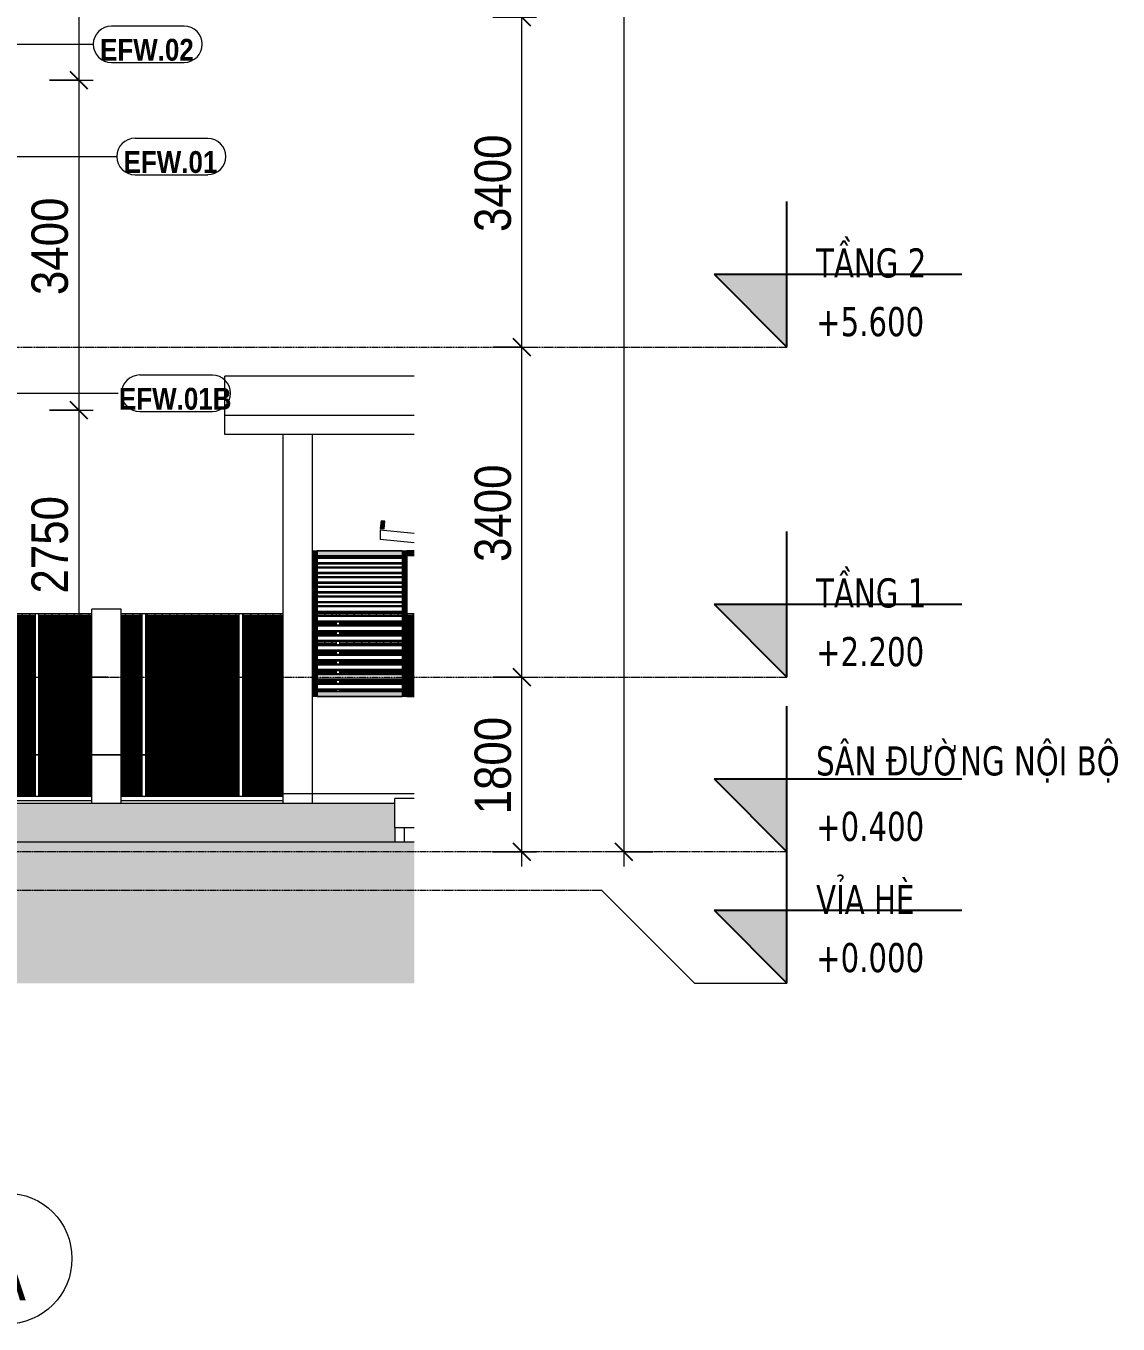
# Model space of a CAD drawing. Header units: millimetres. Extents: x 9199 to 175431, y -4466 to 35300.
# Drawn here: x 164102 to 175349, y -4466 to 8909 of the extents above; entities that cross this region are included whole.
import ezdxf

# ---------------------------------------------------------------- set-up
doc = ezdxf.new("R2010")
doc.units = ezdxf.units.MM
doc.linetypes.add('Centre', pattern=[31.75, 6.35, -4.7625, 15.875, -4.7625])
doc.linetypes.add('Dash', pattern=[6, 3, -3])
for name, color, linetype, lineweight in [('A-ANNO-DIMS', 211, 'Continuous', 9), ('A-ANNO-DIMS-150', 211, 'Continuous', 9), ('A-DETL-GENF-2', 9, 'Continuous', 9), ('A-DETL-THIN', 151, 'Continuous', 9), ('A-FLOR', 192, 'Continuous', 9), ('A-FLOR-HRAL', 11, 'Continuous', 9), ('A-FLOR-LEVL', 51, 'Continuous', 9), ('A-FLOR-LEVL-1', 51, 'Continuous', 25), ('A-FLOR-LEVL-2', 51, 'Centre', 9), ('A-FLOR-PATT', 8, 'Continuous', 9), ('A-GLAZ-CWMG', 51, 'Continuous', 9), ('A-WALL', 113, 'Continuous', 9), ('A-WALL-IDEN', 211, 'Continuous', 9), ('C-PRKG', 70, 'Continuous', 9), ('C-PRKG-HDLN', 70, 'Dash', 9), ('S-COLS', 52, 'Continuous', 9), ('S-GRID-IDEN', 1, 'Continuous', 9)]:
    doc.layers.add(name, color=color, linetype=linetype, lineweight=lineweight)
doc.styles.add('Arial_B', font='arialbd.ttf', dxfattribs={"width": 0.85, "height": 225})
doc.styles.add('Tahoma_B', font='tahomabd.ttf', dxfattribs={"width": 0.85, "height": 300})
doc.styles.add('Tahoma_B_1', font='tahomabd.ttf', dxfattribs={"height": 487.5})
doc.styles.add('UTM Avo', font='', dxfattribs={"width": 0.9, "height": 375})
doc.styles.get('UTM Avo').set_extended_font_data('UTM Avo')
doc.dimstyles.new('1_Dim_chi_tiet_2_5', dxfattribs={"dimscale": 304.8, "dimtxt": 374.737856, "dimasz": 0.590551, "dimexe": 0.492126, "dimexo": 0.0625, "dimgap": 0.049213, "dimtad": 1, "dimdec": 0, "dimrnd": 5, "dimzin": 0, "dimdsep": 46, "dimtxsty": 'UTM Avo', "dimblk1": 'OBLIQUE', "dimblk2": 'OBLIQUE', "dimsah": 1, "dimcen": 0.09, "dimdle": 0.492126, "dimazin": 0, "dimtfac": 1, "dimtdec": 4, "dimtix": 1, "dimtmove": 0, "dimatfit": 3, "dimfxl": 0.984252, "dimfxlon": 1, "dimtvp": 1, "dimtolj": 1, "dimtzin": 0, "dimarcsym": 2})

# ---------------------------------------------------------------- blocks, each defined once
blk = doc.blocks.new('BAI XE PCCC - BAI XE PCCC-1475173-TKCS_MẶT ĐỨNG HƯỚNG TÂY')
at = {"layer": 'C-PRKG'}
for p, q in [((-17227, 1400), (-14888, 1400)), ((-14888, 1400), (-17227, 1400))]:
    blk.add_line(p, q, dxfattribs=at)
at = {"layer": 'C-PRKG-HDLN'}
blk.add_line((-17227, 1400), (-14888, 1400), dxfattribs=at)
blk.add_line((-17227, 1400), (-14888, 1400), dxfattribs=at)
blk = doc.blocks.new('NBS_CLDPhysicalSecuritySystems_MtlMeshPnlFncngSym_CLDModsecSecurusS3_InfillPanel - NBS_CLDPhysicalSecuritySystems_MtlMeshPnlFncngSym_CLDModsecSecurusS2_InfillPanel-2369424-TKCS_MẶT ĐỨNG HƯỚNG TÂY')
at = {"layer": 'A-FLOR-HRAL'}
h = blk.add_hatch(dxfattribs=at)
h.set_pattern_fill('FP_24', color=256, style=0, pattern_type=2)
h.set_pattern_definition([(180, (-20156.337, 850), (2e-15, 13), []), (90, (-20156.34, 850), (76, -5e-15), [])])
h.paths.add_polyline_path([(-16902, 971), (-16356, 971), (-16356, 2850), (-16902, 2850), (-16902, 1236)])
h.paths.add_polyline_path([(-16942, 971), (-16942, 2850), (-17227, 2850), (-17227, 1500), (-17231, 1500), (-17230, 1490), (-17227, 1490), (-17227, 971), (-17005, 971)])
h.paths.add_polyline_path([(-18902, 1034), (-18562, 1034), (-18562, 1065), (-18902, 1065)])
h.paths.add_polyline_path([(-18942, 1034), (-18942, 1065), (-19461, 1065), (-19461, 1034), (-19121, 1034)])
h.paths.add_polyline_path([(-20156, 1034), (-19942, 1034), (-19942, 1065), (-20156, 1065)])
h.paths.add_polyline_path([(-19902, 1034), (-19511, 1034), (-19511, 1065), (-19902, 1065)])
h.paths.add_polyline_path([(-18512, 1034), (-17942, 1034), (-17942, 1065), (-18512, 1065)])
h.paths.add_polyline_path([(-17637, 1034), (-17637, 1065), (-17902, 1065), (-17902, 1034), (-17660, 1034)])
h.paths.add_polyline_path([(-17637, 1134), (-17637, 1165), (-17902, 1165), (-17902, 1134), (-17674, 1134)])
h.paths.add_polyline_path([(-18512, 1134), (-17942, 1134), (-17942, 1165), (-18512, 1165)])
h.paths.add_polyline_path([(-19942, 1134), (-19942, 1165), (-20156, 1165), (-20156, 1134)])
h.paths.add_polyline_path([(-18592, 1134), (-18562, 1134), (-18562, 1165), (-18902, 1165), (-18902, 1134), (-18857, 1134)])
h.paths.add_polyline_path([(-18942, 1134), (-18942, 1165), (-19461, 1165), (-19461, 1134), (-19121, 1134)])
h.paths.add_polyline_path([(-19902, 1134), (-19511, 1134), (-19511, 1165), (-19902, 1165)])
h.paths.add_polyline_path([(-20156, 1234), (-19942, 1234), (-19942, 1265), (-20156, 1265), (-20156, 1236)])
h.paths.add_polyline_path([(-18942, 1234), (-18942, 1265), (-19461, 1265), (-19461, 1234), (-19121, 1234)])
h.paths.add_polyline_path([(-18512, 1234), (-17942, 1234), (-17942, 1265), (-18512, 1265), (-18512, 1236)])
h.paths.add_polyline_path([(-17637, 1234), (-17637, 1265), (-17902, 1265), (-17902, 1234), (-17688, 1234)])
h.paths.add_polyline_path([(-19650, 1234), (-19511, 1234), (-19511, 1265), (-19902, 1265), (-19902, 1234)])
h.paths.add_polyline_path([(-18857, 1234), (-18562, 1234), (-18562, 1265), (-18902, 1265), (-18902, 1234)])
h.paths.add_polyline_path([(-18512, 1334), (-17942, 1334), (-17942, 1365), (-18512, 1365)])
h.paths.add_polyline_path([(-17902, 1334), (-17637, 1334), (-17637, 1365), (-17902, 1365)])
h.paths.add_polyline_path([(-18902, 1334), (-18562, 1334), (-18562, 1365), (-18902, 1365)])
h.paths.add_polyline_path([(-20156, 1334), (-19942, 1334), (-19942, 1365), (-20156, 1365)])
h.paths.add_polyline_path([(-19386, 1334), (-18942, 1334), (-18942, 1365), (-19461, 1365), (-19461, 1334)])
h.paths.add_polyline_path([(-19902, 1334), (-19511, 1334), (-19511, 1365), (-19902, 1365)])
h.paths.add_polyline_path([(-17942, 1434), (-17942, 1500), (-18512, 1500), (-18512, 1434), (-18328, 1434)])
h.paths.add_polyline_path([(-19461, 1434), (-18942, 1434), (-18942, 1500), (-19461, 1500)])
h.paths.add_polyline_path([(-19511, 1434), (-19511, 1500), (-19902, 1500), (-19902, 1434)])
h.paths.add_polyline_path([(-18857, 1434), (-18562, 1434), (-18562, 1500), (-18902, 1500), (-18902, 1434)])
h.paths.add_polyline_path([(-17637, 1500), (-17587, 1500), (-17587, 1550), (-17637, 1550)])
h.paths.add_polyline_path([(-17902, 1434), (-17637, 1434), (-17637, 1500), (-17902, 1500)])
h.paths.add_polyline_path([(-19942, 1434), (-19942, 1500), (-20156, 1500), (-20156, 1434)])
h.paths.add_polyline_path([(-18562, 1500), (-18512, 1500), (-18512, 1550), (-18562, 1550)])
h.paths.add_polyline_path([(-19461, 1500), (-19461, 1550), (-19511, 1550), (-19511, 1500)])
h.paths.add_polyline_path([(-19132, 2400), (-19127, 2400), (-19127, 2490), (-19132, 2490)])
h.paths.add_polyline_path([(-19132, 2500), (-19127, 2500), (-19127, 2850), (-19132, 2850)])
for p, q in [((-19127, 2850), (-19132, 2850)), ((-16942, 2850), (-17227, 2850)), ((-16942, 2850), (-16942, 971)), ((-16938, 2850), (-16942, 2850)), ((-16906, 2850), (-16938, 2850)), ((-16902, 2850), (-16906, 2850)), ((-16902, 971), (-16902, 2850)), ((-16356, 2850), (-16902, 2850)), ((-20156, 1500), (-20156, 1434)), ((-19942, 1500), (-19942, 1434)), ((-19902, 1434), (-19902, 1500)), ((-18942, 1500), (-18942, 1434)), ((-18902, 1434), (-18902, 1500)), ((-17942, 1500), (-17942, 1434)), ((-17902, 1434), (-17902, 1500)), ((-20156, 1365), (-20156, 1334)), ((-19942, 1365), (-19942, 1334)), ((-19902, 1334), (-19902, 1365)), ((-18942, 1365), (-18942, 1334)), ((-18902, 1334), (-18902, 1365)), ((-17942, 1365), (-17942, 1334)), ((-17902, 1334), (-17902, 1365)), ((-20156, 1265), (-20156, 1234)), ((-19942, 1265), (-19942, 1234)), ((-19902, 1234), (-19902, 1265)), ((-18942, 1265), (-18942, 1234)), ((-18902, 1234), (-18902, 1265)), ((-17942, 1265), (-17942, 1234)), ((-17902, 1234), (-17902, 1265)), ((-20156, 1165), (-20156, 1134)), ((-19942, 1165), (-19942, 1134)), ((-19902, 1134), (-19902, 1165)), ((-18942, 1165), (-18942, 1134)), ((-18902, 1134), (-18902, 1165)), ((-17942, 1165), (-17942, 1134)), ((-17902, 1134), (-17902, 1165)), ((-20156, 1065), (-20156, 1034)), ((-20156, 934), (-20156, 965)), ((-19942, 1065), (-19942, 1034)), ((-19902, 1034), (-19902, 1065)), ((-18942, 1065), (-18942, 1034)), ((-18902, 1034), (-18902, 1065)), ((-17942, 1065), (-17942, 1034)), ((-17902, 1034), (-17902, 1065)), ((-16356, 971), (-17227, 971)), ((-16938, 971), (-16942, 971)), ((-16906, 971), (-16938, 971)), ((-16902, 971), (-16906, 971)), ((-17227, 930), (-16356, 930))]:
    blk.add_line(p, q, dxfattribs=at)
blk = doc.blocks.new('NBS_CLDPhysicalSecuritySystems_MtlMeshPnlFncngSym_CLDModsecSecurusS3_InfillPanel - NBS_CLDPhysicalSecuritySystems_MtlMeshPnlFncngSym_CLDModsecSecurusS2_InfillPanel-V167-TKCS_MẶT ĐỨNG HƯỚNG TÂY')
at = {"layer": 'A-FLOR-HRAL'}
h = blk.add_hatch(dxfattribs=at)
h.set_pattern_fill('FP_25', color=256, style=0, pattern_type=2)
h.set_pattern_definition([(180, (-16056.337, 850), (2e-15, 13), []), (90, (-16056.34, 850), (76, -5e-15), [])])
h.paths.add_polyline_path([(-16056, 971), (-15842, 971), (-15842, 2850), (-16056, 2850), (-16056, 1236)])
h.paths.add_polyline_path([(-15802, 971), (-14842, 971), (-14842, 2850), (-15802, 2850), (-15802, 1236)])
h.paths.add_polyline_path([(-14802, 971), (-14388, 971), (-14388, 2850), (-14802, 2850), (-14802, 1236)])
h.paths.add_polyline_path([(-13163, 2050), (-13163, 2065), (-13802, 2065), (-13802, 2050), (-13566, 2050)])
h.paths.add_polyline_path([(-13037, 2050), (-13037, 2850), (-13113, 2850), (-13113, 2050)])
h.paths.add_polyline_path([(-14038, 2050), (-13842, 2050), (-13842, 2065), (-14038, 2065), (-14038, 2058)])
h.paths.add_polyline_path([(-13842, 2134), (-13842, 2165), (-14038, 2165), (-14038, 2134)])
h.paths.add_polyline_path([(-13566, 2134), (-13163, 2134), (-13163, 2165), (-13802, 2165), (-13802, 2134)])
h.paths.add_polyline_path([(-14038, 2234), (-13842, 2234), (-13842, 2265), (-14038, 2265)])
h.paths.add_polyline_path([(-13802, 2234), (-13163, 2234), (-13163, 2265), (-13802, 2265)])
h.paths.add_polyline_path([(-13163, 2334), (-13163, 2365), (-13802, 2365), (-13802, 2334), (-13566, 2334)])
h.paths.add_polyline_path([(-13842, 2334), (-13842, 2365), (-14038, 2365), (-14038, 2334)])
h.paths.add_polyline_path([(-14038, 2434), (-13842, 2434), (-13842, 2465), (-14038, 2465)])
h.paths.add_polyline_path([(-13163, 2434), (-13163, 2465), (-13802, 2465), (-13802, 2434), (-13566, 2434)])
h.paths.add_polyline_path([(-14038, 2534), (-13842, 2534), (-13842, 2565), (-14038, 2565)])
h.paths.add_polyline_path([(-13566, 2534), (-13163, 2534), (-13163, 2565), (-13802, 2565), (-13802, 2534)])
h.paths.add_polyline_path([(-13163, 2634), (-13163, 2665), (-13802, 2665), (-13802, 2634), (-13566, 2634)])
h.paths.add_polyline_path([(-13842, 2634), (-13842, 2665), (-14038, 2665), (-14038, 2634)])
h.paths.add_polyline_path([(-13566, 2734), (-13163, 2734), (-13163, 2765), (-13802, 2765), (-13802, 2734)])
h.paths.add_polyline_path([(-13842, 2734), (-13842, 2765), (-14038, 2765), (-14038, 2734)])
h.paths.add_polyline_path([(-14038, 2834), (-13842, 2834), (-13842, 2850), (-14038, 2850)])
h.paths.add_polyline_path([(-13163, 2834), (-13163, 2850), (-13802, 2850), (-13802, 2834), (-13566, 2834)])
for p, q in [((-15842, 2850), (-16056, 2850)), ((-15842, 2850), (-15842, 971)), ((-15838, 2850), (-15842, 2850)), ((-15806, 2850), (-15838, 2850)), ((-15802, 2850), (-15806, 2850)), ((-15802, 971), (-15802, 2850)), ((-14842, 2850), (-15802, 2850)), ((-14842, 2850), (-14842, 971)), ((-14838, 2850), (-14842, 2850)), ((-14806, 2850), (-14838, 2850)), ((-14802, 2850), (-14806, 2850)), ((-14802, 971), (-14802, 2850)), ((-14388, 2850), (-14802, 2850)), ((-13842, 2850), (-14038, 2850)), ((-13842, 2850), (-13842, 2834)), ((-13838, 2850), (-13842, 2850)), ((-13806, 2850), (-13838, 2850)), ((-13802, 2850), (-13806, 2850)), ((-13802, 2834), (-13802, 2850)), ((-13163, 2850), (-13802, 2850)), ((-13037, 2850), (-13113, 2850)), ((-13842, 2765), (-13842, 2734)), ((-13802, 2734), (-13802, 2765)), ((-13842, 2665), (-13842, 2634)), ((-13842, 2565), (-13842, 2534)), ((-13802, 2634), (-13802, 2665)), ((-13802, 2534), (-13802, 2565)), ((-13842, 2465), (-13842, 2434)), ((-13802, 2434), (-13802, 2465)), ((-13842, 2365), (-13842, 2334)), ((-13802, 2334), (-13802, 2365)), ((-13842, 2265), (-13842, 2234)), ((-13842, 2165), (-13842, 2134)), ((-13802, 2234), (-13802, 2265)), ((-13802, 2134), (-13802, 2165)), ((-13842, 2065), (-13842, 2050)), ((-13802, 2050), (-13802, 2065)), ((-14388, 971), (-16056, 971)), ((-15838, 971), (-15842, 971)), ((-15806, 971), (-15838, 971)), ((-15802, 971), (-15806, 971)), ((-14838, 971), (-14842, 971)), ((-14806, 971), (-14838, 971)), ((-14802, 971), (-14806, 971)), ((-16056, 930), (-14388, 930))]:
    blk.add_line(p, q, dxfattribs=at)
blk = doc.blocks.new('Rectangular Mullion - 50 x 100mm-2333346-TKCS_MẶT ĐỨNG HƯỚNG TÂY')
at = {"layer": 'A-GLAZ-CWMG'}
blk.add_hatch(color=256, dxfattribs=at).paths.add_polyline_path([(-13388, 3450), (-13163, 3450), (-13163, 3500), (-14038, 3500), (-14038, 3450)])
for p, q in [((-14038, 3450), (-14038, 3500)), ((-13163, 3500), (-14038, 3500)), ((-13163, 3500), (-13163, 3450)), ((-13163, 3450), (-14038, 3450))]:
    blk.add_line(p, q, dxfattribs=at)
blk = doc.blocks.new('Rectangular Mullion - 50 x 100mm-2333349-TKCS_MẶT ĐỨNG HƯỚNG TÂY')
at = {"layer": 'A-GLAZ-CWMG'}
blk.add_hatch(color=256, dxfattribs=at).paths.add_polyline_path([(-13113, 2000), (-13037, 2000), (-13037, 2050), (-13113, 2050)])
for p, q in [((-13113, 2000), (-13113, 2050)), ((-13113, 2050), (-13037, 2050)), ((-13113, 2000), (-13037, 2000))]:
    blk.add_line(p, q, dxfattribs=at)
blk = doc.blocks.new('Rectangular Mullion - 50 x 100mm-2333207-TKCS_MẶT ĐỨNG HƯỚNG TÂY')
at = {"layer": 'A-GLAZ-CWMG'}
blk.add_hatch(color=256, dxfattribs=at).paths.add_polyline_path([(-14038, 2000), (-14038, 2100), (-14088, 2100), (-14088, 2000)])
for p, q in [((-14088, 2100), (-14088, 2000)), ((-14038, 2100), (-14038, 2000)), ((-14038, 2000), (-14088, 2000))]:
    blk.add_line(p, q, dxfattribs=at)
blk = doc.blocks.new('Rectangular Mullion - 50 x 100mm-2333208-TKCS_MẶT ĐỨNG HƯỚNG TÂY')
at = {"layer": 'A-GLAZ-CWMG'}
blk.add_hatch(color=256, dxfattribs=at).paths.add_polyline_path([(-14038, 2100), (-14038, 2200), (-14088, 2200), (-14088, 2100)])
for p, q in [((-14088, 2200), (-14088, 2100)), ((-14038, 2200), (-14038, 2100))]:
    blk.add_line(p, q, dxfattribs=at)
blk = doc.blocks.new('Rectangular Mullion - 50 x 100mm-2333209-TKCS_MẶT ĐỨNG HƯỚNG TÂY')
at = {"layer": 'A-GLAZ-CWMG'}
blk.add_hatch(color=256, dxfattribs=at).paths.add_polyline_path([(-14038, 3400), (-14038, 3500), (-14088, 3500), (-14088, 3400)])
for p, q in [((-14088, 3500), (-14038, 3500)), ((-14088, 3500), (-14088, 3400)), ((-14038, 3500), (-14038, 3400))]:
    blk.add_line(p, q, dxfattribs=at)
blk = doc.blocks.new('Rectangular Mullion - 50 x 100mm-2333347-TKCS_MẶT ĐỨNG HƯỚNG TÂY')
at = {"layer": 'A-GLAZ-CWMG'}
blk.add_hatch(color=256, dxfattribs=at).paths.add_polyline_path([(-13037, 3450), (-13037, 3500), (-13113, 3500), (-13113, 3450)])
for p, q in [((-13113, 3450), (-13113, 3500)), ((-13037, 3500), (-13113, 3500)), ((-13037, 3450), (-13113, 3450))]:
    blk.add_line(p, q, dxfattribs=at)
blk = doc.blocks.new('Rectangular Mullion - 50 x 100mm-2333348-TKCS_MẶT ĐỨNG HƯỚNG TÂY')
at = {"layer": 'A-GLAZ-CWMG'}
blk.add_hatch(color=256, dxfattribs=at).paths.add_polyline_path([(-13566, 2000), (-13163, 2000), (-13163, 2050), (-14038, 2050), (-14038, 2000)])
for p, q in [((-14038, 2000), (-14038, 2050)), ((-14038, 2050), (-13163, 2050)), ((-13163, 2050), (-13163, 2000)), ((-14038, 2000), (-13163, 2000))]:
    blk.add_line(p, q, dxfattribs=at)
blk = doc.blocks.new('Rectangular Mullion - MULLION LA SACH-2333350-TKCS_MẶT ĐỨNG HƯỚNG TÂY')
at = {"layer": 'A-GLAZ-CWMG'}
for p, q in [((-13163, 2134), (-14038, 2134)), ((-13163, 2133), (-14038, 2133)), ((-13163, 2133), (-14038, 2133)), ((-13163, 2123), (-14038, 2123)), ((-13163, 2077), (-14038, 2077)), ((-13163, 2065), (-14038, 2065)), ((-13163, 2065), (-14038, 2065))]:
    blk.add_line(p, q, dxfattribs=at)
blk = doc.blocks.new('Rectangular Mullion - 50 x 100mm-2333204-TKCS_MẶT ĐỨNG HƯỚNG TÂY')
at = {"layer": 'A-GLAZ-CWMG'}
blk.add_hatch(color=256, dxfattribs=at).paths.add_polyline_path([(-13113, 2000), (-13113, 2100), (-13163, 2100), (-13163, 2000)])
for p, q in [((-13163, 2100), (-13163, 2000)), ((-13113, 2100), (-13113, 2000)), ((-13113, 2000), (-13163, 2000))]:
    blk.add_line(p, q, dxfattribs=at)
blk = doc.blocks.new('Rectangular Mullion - 50 x 100mm-2333205-TKCS_MẶT ĐỨNG HƯỚNG TÂY')
at = {"layer": 'A-GLAZ-CWMG'}
blk.add_hatch(color=256, dxfattribs=at).paths.add_polyline_path([(-13113, 2100), (-13113, 2200), (-13163, 2200), (-13163, 2100)])
for p, q in [((-13163, 2200), (-13163, 2100)), ((-13113, 2200), (-13113, 2100))]:
    blk.add_line(p, q, dxfattribs=at)
blk = doc.blocks.new('Rectangular Mullion - 50 x 100mm-2333206-TKCS_MẶT ĐỨNG HƯỚNG TÂY')
at = {"layer": 'A-GLAZ-CWMG'}
blk.add_hatch(color=256, dxfattribs=at).paths.add_polyline_path([(-13113, 3400), (-13113, 3500), (-13163, 3500), (-13163, 3400)])
for p, q in [((-13163, 3500), (-13113, 3500)), ((-13163, 3500), (-13163, 3400)), ((-13113, 3500), (-13113, 3400))]:
    blk.add_line(p, q, dxfattribs=at)
blk = doc.blocks.new('TRỤ ĐỂ XE ĐẦU HỒI - TRỤ ĐỂ XE ĐẦU HỒI-2550560-TKCS_MẶT ĐỨNG HƯỚNG TÂY')
at = {"layer": 'S-COLS'}
for p, q in [((-13388, 3718), (-13037, 3682)), ((-13388, 3718), (-13388, 3618)), ((-13037, 3582), (-13388, 3618))]:
    blk.add_line(p, q, dxfattribs=at)
blk = doc.blocks.new('Rectangular Mullion - 40 x 80mm-2354327-TKCS_MẶT ĐỨNG HƯỚNG TÂY')
at = {"layer": 'A-GLAZ-CWMG'}
blk.add_hatch(color=256, dxfattribs=at).paths.add_polyline_path([(-13347, 3726), (-13339, 3806), (-13379, 3809), (-13387, 3730)])
for p, q in [((-13379, 3809), (-13387, 3730)), ((-13339, 3806), (-13379, 3809)), ((-13347, 3726), (-13339, 3806)), ((-13387, 3730), (-13347, 3726))]:
    blk.add_line(p, q, dxfattribs=at)
blk = doc.blocks.new('Level - CAO ĐỘ LEVEL-350587-TKCS_MẶT ĐỨNG HƯỚNG TÂY')
at = {"layer": 'A-FLOR-LEVL'}
blk.add_hatch(color=256, dxfattribs=at).paths.add_polyline_path([(-9199, 2950), (-9199, 2200), (-9949, 2950)])
at = {"layer": 'A-FLOR-LEVL-1'}
for p, q in [((-9199, 2200), (-9199, 3700)), ((-9949, 2950), (-9199, 2200)), ((-9949, 2950), (-7399, 2950))]:
    blk.add_line(p, q, dxfattribs=at)
blk = doc.blocks.new('Grid - M_Grid Head - Circle-353313-TKCS_MẶT ĐỨNG HƯỚNG TÂY')
at = {"layer": 'S-GRID-IDEN'}
blk.add_circle((-17237, -3791), 675, dxfattribs=at)
blk = doc.blocks.new('DIMBLOCK60-TKCS_MẶT ĐỨNG HƯỚNG TÂY')
at = {"layer": 'A-ANNO-DIMS-150', "lineweight": 25}
for p, q in [((169210, 2200), (169120, 2290)), ((169210, 2200), (169300, 2110)), ((169210, 400), (169120, 490)), ((169210, 400), (169300, 310))]:
    blk.add_line(p, q, dxfattribs=at)
at = {"layer": 'A-ANNO-DIMS-150'}
for p, q in [((168910, 2200), (169360, 2200)), ((169210, 2200), (168910, 2200)), ((169210, 250), (169210, 2200)), ((168910, 400), (169360, 400)), ((169210, 400), (168910, 400))]:
    blk.add_line(p, q, dxfattribs=at)
at = {"layer": 'A-ANNO-DIMS-150', "color": 0, "insert": (168722, 786), "char_height": 375, "width": 1232.47, "attachment_point": 1, "rotation": 90, "line_spacing_factor": 1.110334, "style": 'UTM Avo'}
blk.add_mtext('1800', dxfattribs=at)
blk = doc.blocks.new('_Oblique')
at = {"color": 0, "linetype": 'ByBlock', "lineweight": -2}
blk.add_line((-0.5, -0.5), (0.5, 0.5), dxfattribs=at)
blk = doc.blocks.new('DIMBLOCK61-TKCS_MẶT ĐỨNG HƯỚNG TÂY')
at = {"layer": 'A-ANNO-DIMS-150', "lineweight": 25}
for p, q in [((169210, 5600), (169120, 5690)), ((169210, 5600), (169300, 5510)), ((169210, 2200), (169120, 2290)), ((169210, 2200), (169300, 2110))]:
    blk.add_line(p, q, dxfattribs=at)
at = {"layer": 'A-ANNO-DIMS-150'}
for p, q in [((168910, 5600), (169360, 5600)), ((169210, 5600), (168910, 5600)), ((169210, 2200), (169210, 5600)), ((168910, 2200), (169360, 2200)), ((169210, 2200), (168910, 2200))]:
    blk.add_line(p, q, dxfattribs=at)
at = {"layer": 'A-ANNO-DIMS-150', "color": 0, "insert": (168722, 3386), "char_height": 375, "width": 1232.47, "attachment_point": 1, "rotation": 90, "line_spacing_factor": 1.110334, "style": 'UTM Avo'}
blk.add_mtext('3400', dxfattribs=at)
blk = doc.blocks.new('DIMBLOCK62-TKCS_MẶT ĐỨNG HƯỚNG TÂY')
at = {"layer": 'A-ANNO-DIMS-150'}
for p, q in [((168910, 9000), (169360, 9000)), ((169210, 9000), (168910, 9000)), ((169210, 5600), (169210, 9000)), ((168910, 5600), (169360, 5600)), ((169210, 5600), (168910, 5600))]:
    blk.add_line(p, q, dxfattribs=at)
at = {"layer": 'A-ANNO-DIMS-150', "lineweight": 25}
for p, q in [((169210, 9000), (169120, 9090)), ((169210, 9000), (169300, 8910)), ((169210, 5600), (169120, 5690)), ((169210, 5600), (169300, 5510))]:
    blk.add_line(p, q, dxfattribs=at)
at = {"layer": 'A-ANNO-DIMS-150', "color": 0, "insert": (168722, 6786), "char_height": 375, "width": 1232.47, "attachment_point": 1, "rotation": 90, "line_spacing_factor": 1.110334, "style": 'UTM Avo'}
blk.add_mtext('3400', dxfattribs=at)
blk = doc.blocks.new('DIMBLOCK71-TKCS_MẶT ĐỨNG HƯỚNG TÂY')
at = {"layer": 'A-ANNO-DIMS-150', "lineweight": 25}
for p, q in [((170260, 33800), (170170, 33890)), ((170260, 33800), (170350, 33710)), ((170260, 400), (170170, 490)), ((170260, 400), (170350, 310))]:
    blk.add_line(p, q, dxfattribs=at)
at = {"layer": 'A-ANNO-DIMS-150'}
for p, q in [((170260, 33950), (170260, 250)), ((170560, 33800), (170110, 33800)), ((170260, 33800), (170560, 33800)), ((170560, 400), (170110, 400)), ((170260, 400), (170560, 400))]:
    blk.add_line(p, q, dxfattribs=at)
at = {"layer": 'A-ANNO-DIMS-150', "color": 0, "insert": (169772, 16458), "char_height": 375, "width": 1540.59, "attachment_point": 1, "rotation": 90, "line_spacing_factor": 1.110334, "style": 'UTM Avo'}
blk.add_mtext('33400', dxfattribs=at)
blk = doc.blocks.new('DIMBLOCK75-TKCS_MẶT ĐỨNG HƯỚNG TÂY')
at = {"layer": 'A-ANNO-DIMS-150', "lineweight": 25}
for p, q in [((164646, 11750), (164556, 11840)), ((164646, 11750), (164736, 11660)), ((164646, 8350), (164556, 8440)), ((164646, 8350), (164736, 8260))]:
    blk.add_line(p, q, dxfattribs=at)
at = {"layer": 'A-ANNO-DIMS-150'}
for p, q in [((164346, 11750), (164796, 11750)), ((164646, 11750), (164346, 11750)), ((164646, 11750), (164646, 8350)), ((164346, 8350), (164796, 8350)), ((164646, 8350), (164346, 8350))]:
    blk.add_line(p, q, dxfattribs=at)
at = {"layer": 'A-ANNO-DIMS-150', "color": 0, "insert": (164159, 9536), "char_height": 375, "width": 1232.47, "attachment_point": 1, "rotation": 90, "line_spacing_factor": 1.110334, "style": 'UTM Avo'}
blk.add_mtext('3400', dxfattribs=at)
blk = doc.blocks.new('DIMBLOCK76-TKCS_MẶT ĐỨNG HƯỚNG TÂY')
at = {"layer": 'A-ANNO-DIMS-150', "lineweight": 25}
for p, q in [((164646, 8350), (164556, 8440)), ((164646, 8350), (164736, 8260)), ((164646, 4950), (164556, 5040)), ((164646, 4950), (164736, 4860))]:
    blk.add_line(p, q, dxfattribs=at)
at = {"layer": 'A-ANNO-DIMS-150'}
for p, q in [((164346, 8350), (164796, 8350)), ((164646, 8350), (164346, 8350)), ((164646, 8350), (164646, 4950)), ((164346, 4950), (164796, 4950)), ((164646, 4950), (164346, 4950))]:
    blk.add_line(p, q, dxfattribs=at)
at = {"layer": 'A-ANNO-DIMS-150', "color": 0, "insert": (164159, 6136), "char_height": 375, "width": 1232.47, "attachment_point": 1, "rotation": 90, "line_spacing_factor": 1.110334, "style": 'UTM Avo'}
blk.add_mtext('3400', dxfattribs=at)
blk = doc.blocks.new('DIMBLOCK77-TKCS_MẶT ĐỨNG HƯỚNG TÂY')
at = {"layer": 'A-ANNO-DIMS-150'}
for p, q in [((164346, 4950), (164796, 4950)), ((164646, 4950), (164346, 4950)), ((164646, 4950), (164646, 2050)), ((164946, 2200), (164496, 2200)), ((164646, 2200), (164946, 2200))]:
    blk.add_line(p, q, dxfattribs=at)
at = {"layer": 'A-ANNO-DIMS-150', "lineweight": 25}
for p, q in [((164646, 4950), (164556, 5040)), ((164646, 4950), (164736, 4860)), ((164646, 2200), (164556, 2290)), ((164646, 2200), (164736, 2110))]:
    blk.add_line(p, q, dxfattribs=at)
at = {"layer": 'A-ANNO-DIMS-150', "color": 0, "insert": (164159, 3061), "char_height": 375, "width": 1232.47, "attachment_point": 1, "rotation": 90, "line_spacing_factor": 1.110334, "style": 'UTM Avo'}
blk.add_mtext('2750', dxfattribs=at)
blk = doc.blocks.new('CTL_WALL TAG NO MARK - 10-2062273-TKCS_MẶT ĐỨNG HƯỚNG TÂY')
at = {"layer": 'A-WALL-IDEN'}
for p, q in [((-15159, 30418), (-15907, 30418)), ((-15907, 30043), (-15159, 30043))]:
    blk.add_line(p, q, dxfattribs=at)
for centre, radius, start, end in [((-15907, 30231), 188, 90, 270), ((-15159, 30231), 187, 270, 90)]:
    blk.add_arc(centre, radius, start, end, dxfattribs=at)

msp = doc.modelspace()

# ---------------------------------------------------------------- hatches: boundary and pattern name
at = {"layer": 'A-DETL-GENF-2'}
h = msp.add_hatch(dxfattribs=at)
h.set_pattern_fill('FP_33', color=256, style=0, pattern_type=2)
h.set_pattern_definition([(0, (129582.6, 1200), (725.805, 725.805), [725.805, -725.805]), (0, (129582.6, 1472.2), (725.805, 725.805), [725.805, -725.805]), (0, (129582.6, 1744.35), (725.805, 725.805), [725.805, -725.805]), (90, (129673.3, 1835.1), (-725.805, 725.805), [725.805, -725.805]), (90, (129945.5, 1835.1), (-725.805, 725.805), [725.805, -725.805]), (90, (130217.7, 1835.1), (-725.805, 725.805), [725.805, -725.805])])
h.paths.add_polyline_path([(100378.3, -955.5), (168101.5, -955.5), (168101.5, 500), (100378.3, 500), (100378.3, -407.6)])
at = {"layer": 'A-FLOR-PATT'}
h = msp.add_hatch(dxfattribs=at)
h.set_pattern_fill('FP_21', color=256, style=0, pattern_type=2)
h.set_pattern_definition([(4.673, (129582.588, 3.68), (327.931358, -1.96735), [22.115, -243.262]), (359.656, (129582.588, 3.68), (-63.437522, 23.588297), [27.328, -300.609]), (159.603, (129609.92, 3.52), (264.4951, 21.61782), [5.64, -62.04]), (4.089, (129582.59, 9.952), (487.942996, -5.18797), [35.701, -392.716]), (149.477, (129623.25, 9.52), (427.3284, 30.5455), [5.864, -64.502]), (359.391, (129582.59, 9.952), (427.326858, 30.55073), [40.664, -447.306]), (1.508, (129628.308, 8.385), (272.905802, -12.62644), [32.024, -352.259]), (357.351, (129628.308, 8.385), (111.243805, 22.73891), [22.766, -250.431]), (11.553, (129651.05, 7.33), (384.15009, 10.11533), [9.462, -104.082]), (3.013, (129582.588, 3.681), (5.559004, 10.4386253), [3.995, -232.826, 3.995, -239.364, -240.635]), (3.013, (129582.588, 3.681), (5.559004, 10.4386253), [-480.181, 3.995, -236.64]), (0.517, (129582.588, 3.681), (120.275299, 12.367775), [4.986, -168.177, 4.986, -283.77, -114.46]), (0.517, (129582.588, 3.681), (120.275299, 12.367775), [-461.92, 4.986, -109.474]), (357.498, (129480.632, 3.681), (244.0637985, -0.7070988), [4.246, -92.246, 4.246, -296.808, -399.475]), (357.498, (129480.632, 3.681), (244.0637985, -0.7070988), [-397.545, 4.246, -395.23]), (356.404, (129434.912, 3.681), (266.632961, 3.140739), [3.715, -106.053, 3.715, -171.238, -248.245]), (356.404, (129434.912, 3.681), (266.632961, 3.140739), [-284.722, 3.715, -244.53])])
h.paths.add_polyline_path([(166514.2, 500), (167901.2, 500), (167901.2, 900), (163911.2, 900), (163911.2, 500), (165985.1, 500)])

# ---------------------------------------------------------------- linework, layer by layer
at = {"layer": 'A-DETL-THIN'}
msp.add_line((168101.5, 500), (100378.3, 500), dxfattribs=at)
at = {"layer": 'A-FLOR'}
for p, q in [((166149.9, 4900), (168101.5, 4900)), ((166149.9, 4700), (166149.9, 4900)), ((168101.5, 4700), (166149.9, 4700)), ((166749.9, 1000), (168101.5, 1000)), ((166749.9, 900), (166749.9, 1000)), ((163911.2, 900), (167901.2, 900)), ((167901.2, 650), (167901.2, 500)), ((168001.2, 500), (168001.2, 650))]:
    msp.add_line(p, q, dxfattribs=at)
at = {"layer": 'A-FLOR-LEVL'}
for p, q in [((170034.1, 0), (170986.6, -952.5)), ((170986.6, -952.5), (171939.1, -952.5))]:
    msp.add_line(p, q, dxfattribs=at)
at = {"layer": 'A-FLOR-LEVL-2'}
for p, q in [((96540.4, 5600), (171939.1, 5600)), ((96540.4, 2200), (171939.1, 2200)), ((171939.1, 400), (96540.4, 400)), ((170034.1, 0), (96540.4, 0))]:
    msp.add_line(p, q, dxfattribs=at)
at = {"layer": 'A-WALL'}
for p, q in [((166149.9, 4900), (166149.9, 5300)), ((168101.5, 5300), (166149.9, 5300)), ((167049.9, 4700), (167049.9, 3500)), ((167049.9, 3500), (168101.5, 3500)), ((168101.5, 2000), (167049.9, 2000)), ((167049.9, 2000), (167049.9, 900)), ((167901.2, 650), (167901.2, 950)), ((168101.5, 950), (167901.2, 950)), ((167901.2, 650), (168101.5, 650))]:
    msp.add_line(p, q, dxfattribs=at)
at = {"layer": 'A-WALL-IDEN'}
for p, q in [((162987.9, 8721.4), (164796.1, 8719.9)), ((163734.7, 7564.8), (165038.6, 7563.2)), ((163734.7, 5125.5), (165053.1, 5124))]:
    msp.add_line(p, q, dxfattribs=at)
at = {"layer": 'S-COLS'}
for p, q in [((166749.9, 900), (166749.9, 4700)), ((167049.9, 4700), (166749.9, 4700)), ((167049.9, 4700), (167049.9, 900)), ((164781.8, 900), (164781.8, 2900)), ((165081.8, 2900), (164781.8, 2900)), ((165081.8, 900), (165081.8, 2900))]:
    msp.add_line(p, q, dxfattribs=at)

# ---------------------------------------------------------------- block references
at = {"layer": 'A-FLOR-HRAL'}
for name in ['NBS_CLDPhysicalSecuritySystems_MtlMeshPnlFncngSym_CLDModsecSecurusS3_InfillPanel - NBS_CLDPhysicalSecuritySystems_MtlMeshPnlFncngSym_CLDModsecSecurusS2_InfillPanel-2369424-TKCS_MẶT ĐỨNG HƯỚNG TÂY', 'NBS_CLDPhysicalSecuritySystems_MtlMeshPnlFncngSym_CLDModsecSecurusS3_InfillPanel - NBS_CLDPhysicalSecuritySystems_MtlMeshPnlFncngSym_CLDModsecSecurusS2_InfillPanel-V167-TKCS_MẶT ĐỨNG HƯỚNG TÂY']:
    msp.add_blockref(name, (181138.2, 0), dxfattribs=at)
at = {"layer": 'A-FLOR-LEVL-1'}
for p in [(181138.2, 3400), (181138.2, 0), (181138.2, -1800), (181138.2, -3152.5)]:
    msp.add_blockref('Level - CAO ĐỘ LEVEL-350587-TKCS_MẶT ĐỨNG HƯỚNG TÂY', p, dxfattribs=at)
at = {"layer": 'A-GLAZ-CWMG'}
for name, p in [('Rectangular Mullion - 40 x 80mm-2354327-TKCS_MẶT ĐỨNG HƯỚNG TÂY', (181138.2, 0)), ('Rectangular Mullion - 50 x 100mm-2333209-TKCS_MẶT ĐỨNG HƯỚNG TÂY', (181138.2, 0)), ('Rectangular Mullion - 50 x 100mm-2333346-TKCS_MẶT ĐỨNG HƯỚNG TÂY', (181138.2, 0)), ('Rectangular Mullion - 50 x 100mm-2333206-TKCS_MẶT ĐỨNG HƯỚNG TÂY', (181138.2, 0)), ('Rectangular Mullion - 50 x 100mm-2333347-TKCS_MẶT ĐỨNG HƯỚNG TÂY', (181138.2, 0)), ('Rectangular Mullion - 50 x 100mm-2333208-TKCS_MẶT ĐỨNG HƯỚNG TÂY', (181138.2, 1200)), ('Rectangular Mullion - MULLION LA SACH-2333350-TKCS_MẶT ĐỨNG HƯỚNG TÂY', (181138.2, 1300)), ('Rectangular Mullion - 50 x 100mm-2333205-TKCS_MẶT ĐỨNG HƯỚNG TÂY', (181138.2, 1200)), ('Rectangular Mullion - 50 x 100mm-2333208-TKCS_MẶT ĐỨNG HƯỚNG TÂY', (181138.2, 1100)), ('Rectangular Mullion - MULLION LA SACH-2333350-TKCS_MẶT ĐỨNG HƯỚNG TÂY', (181138.2, 1200)), ('Rectangular Mullion - MULLION LA SACH-2333350-TKCS_MẶT ĐỨNG HƯỚNG TÂY', (181138.2, 1100)), ('Rectangular Mullion - 50 x 100mm-2333205-TKCS_MẶT ĐỨNG HƯỚNG TÂY', (181138.2, 1100)), ('Rectangular Mullion - 50 x 100mm-2333208-TKCS_MẶT ĐỨNG HƯỚNG TÂY', (181138.2, 1000)), ('Rectangular Mullion - 50 x 100mm-2333208-TKCS_MẶT ĐỨNG HƯỚNG TÂY', (181138.2, 900)), ('Rectangular Mullion - MULLION LA SACH-2333350-TKCS_MẶT ĐỨNG HƯỚNG TÂY', (181138.2, 1000)), ('Rectangular Mullion - 50 x 100mm-2333205-TKCS_MẶT ĐỨNG HƯỚNG TÂY', (181138.2, 1000)), ('Rectangular Mullion - 50 x 100mm-2333205-TKCS_MẶT ĐỨNG HƯỚNG TÂY', (181138.2, 900)), ('Rectangular Mullion - 50 x 100mm-2333208-TKCS_MẶT ĐỨNG HƯỚNG TÂY', (181138.2, 800)), ('Rectangular Mullion - MULLION LA SACH-2333350-TKCS_MẶT ĐỨNG HƯỚNG TÂY', (181138.2, 900)), ('Rectangular Mullion - 50 x 100mm-2333205-TKCS_MẶT ĐỨNG HƯỚNG TÂY', (181138.2, 800)), ('Rectangular Mullion - 50 x 100mm-2333208-TKCS_MẶT ĐỨNG HƯỚNG TÂY', (181138.2, 700)), ('Rectangular Mullion - MULLION LA SACH-2333350-TKCS_MẶT ĐỨNG HƯỚNG TÂY', (181138.2, 800)), ('Rectangular Mullion - MULLION LA SACH-2333350-TKCS_MẶT ĐỨNG HƯỚNG TÂY', (181138.2, 700)), ('Rectangular Mullion - 50 x 100mm-2333205-TKCS_MẶT ĐỨNG HƯỚNG TÂY', (181138.2, 700)), ('Rectangular Mullion - 50 x 100mm-2333208-TKCS_MẶT ĐỨNG HƯỚNG TÂY', (181138.2, 600)), ('Rectangular Mullion - 50 x 100mm-2333208-TKCS_MẶT ĐỨNG HƯỚNG TÂY', (181138.2, 500)), ('Rectangular Mullion - MULLION LA SACH-2333350-TKCS_MẶT ĐỨNG HƯỚNG TÂY', (181138.2, 600)), ('Rectangular Mullion - 50 x 100mm-2333205-TKCS_MẶT ĐỨNG HƯỚNG TÂY', (181138.2, 600)), ('Rectangular Mullion - 50 x 100mm-2333205-TKCS_MẶT ĐỨNG HƯỚNG TÂY', (181138.2, 500)), ('Rectangular Mullion - 50 x 100mm-2333208-TKCS_MẶT ĐỨNG HƯỚNG TÂY', (181138.2, 400)), ('Rectangular Mullion - MULLION LA SACH-2333350-TKCS_MẶT ĐỨNG HƯỚNG TÂY', (181138.2, 500)), ('Rectangular Mullion - 50 x 100mm-2333205-TKCS_MẶT ĐỨNG HƯỚNG TÂY', (181138.2, 400)), ('Rectangular Mullion - 50 x 100mm-2333208-TKCS_MẶT ĐỨNG HƯỚNG TÂY', (181138.2, 300)), ('Rectangular Mullion - MULLION LA SACH-2333350-TKCS_MẶT ĐỨNG HƯỚNG TÂY', (181138.2, 400)), ('Rectangular Mullion - MULLION LA SACH-2333350-TKCS_MẶT ĐỨNG HƯỚNG TÂY', (181138.2, 300)), ('Rectangular Mullion - 50 x 100mm-2333205-TKCS_MẶT ĐỨNG HƯỚNG TÂY', (181138.2, 300)), ('Rectangular Mullion - 50 x 100mm-2333208-TKCS_MẶT ĐỨNG HƯỚNG TÂY', (181138.2, 200)), ('Rectangular Mullion - 50 x 100mm-2333208-TKCS_MẶT ĐỨNG HƯỚNG TÂY', (181138.2, 100)), ('Rectangular Mullion - MULLION LA SACH-2333350-TKCS_MẶT ĐỨNG HƯỚNG TÂY', (181138.2, 200)), ('Rectangular Mullion - 50 x 100mm-2333205-TKCS_MẶT ĐỨNG HƯỚNG TÂY', (181138.2, 200)), ('Rectangular Mullion - 50 x 100mm-2333205-TKCS_MẶT ĐỨNG HƯỚNG TÂY', (181138.2, 100)), ('Rectangular Mullion - 50 x 100mm-2333208-TKCS_MẶT ĐỨNG HƯỚNG TÂY', (181138.2, 0)), ('Rectangular Mullion - MULLION LA SACH-2333350-TKCS_MẶT ĐỨNG HƯỚNG TÂY', (181138.2, 100)), ('Rectangular Mullion - 50 x 100mm-2333205-TKCS_MẶT ĐỨNG HƯỚNG TÂY', (181138.2, 0)), ('Rectangular Mullion - 50 x 100mm-2333207-TKCS_MẶT ĐỨNG HƯỚNG TÂY', (181138.2, 0)), ('Rectangular Mullion - MULLION LA SACH-2333350-TKCS_MẶT ĐỨNG HƯỚNG TÂY', (181138.2, 0)), ('Rectangular Mullion - 50 x 100mm-2333348-TKCS_MẶT ĐỨNG HƯỚNG TÂY', (181138.2, 0)), ('Rectangular Mullion - 50 x 100mm-2333204-TKCS_MẶT ĐỨNG HƯỚNG TÂY', (181138.2, 0)), ('Rectangular Mullion - 50 x 100mm-2333349-TKCS_MẶT ĐỨNG HƯỚNG TÂY', (181138.2, 0))]:
    msp.add_blockref(name, p, dxfattribs=at)
at = {"layer": 'A-WALL-IDEN'}
for p in [(180890.7, -21510.7), (181133.2, -22667.3), (181181.5, -25106.5)]:
    msp.add_blockref('CTL_WALL TAG NO MARK - 10-2062273-TKCS_MẶT ĐỨNG HƯỚNG TÂY', p, dxfattribs=at)
at = {"layer": 'C-PRKG'}
msp.add_blockref('BAI XE PCCC - BAI XE PCCC-1475173-TKCS_MẶT ĐỨNG HƯỚNG TÂY', (181138.2, 0), dxfattribs=at)
at = {"layer": 'S-COLS'}
msp.add_blockref('TRỤ ĐỂ XE ĐẦU HỒI - TRỤ ĐỂ XE ĐẦU HỒI-2550560-TKCS_MẶT ĐỨNG HƯỚNG TÂY', (181138.2, 0), dxfattribs=at)
at = {"layer": 'S-GRID-IDEN'}
msp.add_blockref('Grid - M_Grid Head - Circle-353313-TKCS_MẶT ĐỨNG HƯỚNG TÂY', (181138.2, 0), dxfattribs=at)

# ---------------------------------------------------------------- texts
at = {"layer": 'A-FLOR-LEVL', "char_height": 300, "line_spacing_factor": 0.996129, "style": 'Tahoma_B'}
for s, insert, width, attachment_point in [('\\pt1530,3060,4590,6120,7650,9180,10710,12240,13770,15300,16830,18360,19890,21420,22950,24480,26010,27540,29070,30600,32130,33660,35190,36720,38250,39780,41310,42840,44370,45900,47430,48960;TẦNG 2', (172239.9, 6311.5), 1357.875, 7), ('\\pt637.5,1275,1912.5,2550,3187.5,3825,4462.5,5100,5737.5,6375,7012.5,7650,8287.5,8925,9562.5,10200,10837.5,11475,12112.5,12750,13387.5,14025,14662.5,15300,15937.5,16575,17212.5,17850,18487.5,19125,19762.5,20400;+5.600', (172239.9, 6012.6), 1324.725, 1), ('\\pt1530,3060,4590,6120,7650,9180,10710,12240,13770,15300,16830,18360,19890,21420,22950,24480,26010,27540,29070,30600,32130,33660,35190,36720,38250,39780,41310,42840,44370,45900,47430,48960;TẦNG 1', (172239.9, 2911.5), 1357.875, 7), ('\\pt637.5,1275,1912.5,2550,3187.5,3825,4462.5,5100,5737.5,6375,7012.5,7650,8287.5,8925,9562.5,10200,10837.5,11475,12112.5,12750,13387.5,14025,14662.5,15300,15937.5,16575,17212.5,17850,18487.5,19125,19762.5,20400;+2.200', (172239.9, 2612.6), 1324.725, 1), ('\\pt1530,3060,4590,6120,7650,9180,10710,12240,13770,15300,16830,18360,19890,21420,22950,24480,26010,27540,29070,30600,32130,33660,35190,36720,38250,39780,41310,42840,44370,45900,47430,48960;SÂN ĐƯỜNG NỘI BỘ', (172239.9, 1111.5), 3770.175, 7), ('\\pt637.5,1275,1912.5,2550,3187.5,3825,4462.5,5100,5737.5,6375,7012.5,7650,8287.5,8925,9562.5,10200,10837.5,11475,12112.5,12750,13387.5,14025,14662.5,15300,15937.5,16575,17212.5,17850,18487.5,19125,19762.5,20400;+0.400', (172239.9, 812.6), 1324.725, 1), ('\\pt1530,3060,4590,6120,7650,9180,10710,12240,13770,15300,16830,18360,19890,21420,22950,24480,26010,27540,29070,30600,32130,33660,35190,36720,38250,39780,41310,42840,44370,45900,47430,48960;VỈA HÈ', (172239.9, -241), 1282.65, 7), ('\\pt637.5,1275,1912.5,2550,3187.5,3825,4462.5,5100,5737.5,6375,7012.5,7650,8287.5,8925,9562.5,10200,10837.5,11475,12112.5,12750,13387.5,14025,14662.5,15300,15937.5,16575,17212.5,17850,18487.5,19125,19762.5,20400;+0.000', (172239.9, -539.9), 1324.725, 1)]:
    msp.add_mtext(s, dxfattribs=dict(at, insert=insert, width=width, attachment_point=attachment_point))
at = {"layer": 'A-WALL-IDEN', "char_height": 225, "attachment_point": 5, "line_spacing_factor": 0.936439, "style": 'Arial_B'}
for s, insert, width in [('\\pt6.37425,12.75075,19.125,25.49925,31.87575,38.25,44.62425,51.00075,57.375,63.74925,70.12575,76.5,82.87425,89.25075,95.625,101.99925,108.37575,114.75,121.12425,127.50075,133.875,140.24925,146.62575,153,159.37425,165.75075,172.125,178.49925,184.87575,191.25,197.62425,204.00075;EFW.02', (165348.1, 8661.9), 995.775), ('\\pt6.37425,12.75075,19.125,25.49925,31.87575,38.25,44.62425,51.00075,57.375,63.74925,70.12575,76.5,82.87425,89.25075,95.625,101.99925,108.37575,114.75,121.12425,127.50075,133.875,140.24925,146.62575,153,159.37425,165.75075,172.125,178.49925,184.87575,191.25,197.62425,204.00075;EFW.01', (165590.6, 7505.2), 995.775), ('\\pt6.37425,12.75075,19.125,25.49925,31.87575,38.25,44.62425,51.00075,57.375,63.74925,70.12575,76.5,82.87425,89.25075,95.625,101.99925,108.37575,114.75,121.12425,127.50075,133.875,140.24925,146.62575,153,159.37425,165.75075,172.125,178.49925,184.87575,191.25,197.62425,204.00075;EFW.01B', (165639.6, 5066), 1180.65)]:
    msp.add_mtext(s, dxfattribs=dict(at, insert=insert, width=width))

# ---------------------------------------------------------------- dimensions: what is measured, and where the dimension line sits
at = {"layer": 'A-ANNO-DIMS'}
for base, p1, p2, override, picture, middle in [((170259.6, 400), (170559.6, 33800), (170559.6, 400), {"dimpost": '<>', "dimfxl": 33400}, 'DIMBLOCK71-TKCS_MẶT ĐỨNG HƯỚNG TÂY', (170050.5, 17100)), ((164646.3, 8350), (164346.3, 11750), (164346.3, 8350), {"dimpost": '<>', "dimfxl": 3400}, 'DIMBLOCK75-TKCS_MẶT ĐỨNG HƯỚNG TÂY', (164437.2, 10050)), ((169209.6, 9000), (168909.6, 5600), (168909.6, 9000), {"dimpost": '<>', "dimfxl": 3400}, 'DIMBLOCK62-TKCS_MẶT ĐỨNG HƯỚNG TÂY', (169000.5, 7300)), ((164646.3, 4950), (164346.3, 8350), (164346.3, 4950), {"dimpost": '<>', "dimfxl": 3400}, 'DIMBLOCK76-TKCS_MẶT ĐỨNG HƯỚNG TÂY', (164437.2, 6650)), ((169209.6, 5600), (168909.6, 2200), (168909.6, 5600), {"dimpost": '<>', "dimfxl": 3400}, 'DIMBLOCK61-TKCS_MẶT ĐỨNG HƯỚNG TÂY', (169000.5, 3900)), ((164646.3, 2200), (164346.3, 4950), (164946.3, 2200), {"dimpost": '<>', "dimfxl": 2814.693589}, 'DIMBLOCK77-TKCS_MẶT ĐỨNG HƯỚNG TÂY', (164437.2, 3575)), ((169209.6, 2200), (168909.6, 400), (168909.6, 2200), {"dimpost": '<>', "dimfxl": 1800}, 'DIMBLOCK60-TKCS_MẶT ĐỨNG HƯỚNG TÂY', (169000.5, 1300))]:
    dim = msp.add_linear_dim(base=base, p1=p1, p2=p2, angle=90, dimstyle='1_Dim_chi_tiet_2_5', override=override, dxfattribs=at)
    dim.commit()
    dim.dimension.update_dxf_attribs({"geometry": picture, "text_midpoint": middle})

# ---------------------------------------------------------------- next in the draw order: texts
at = {"layer": 'S-GRID-IDEN', "insert": (163907.5, -3978), "char_height": 487.5, "width": 466.5, "attachment_point": 5, "line_spacing_factor": 0.996129, "style": 'Tahoma_B_1', "bg_fill": 3, "box_fill_scale": 1.25, "bg_fill_color": 256, "bg_fill_true_color": 13158600, "bg_fill_transparency": 0}
msp.add_mtext('\\pt1904.99887,3809.99775,5715.0015,7620.00037,9524.99925,11429.99813,13335.00187,15240.00075,17144.99962,19049.9985,20955.00225,22860.00112,24765,26669.99887,28574.99775,30480.0015,32385.00037,34289.99925,36194.99812,38100.00187,40005.00075,41909.99962,43814.9985,45720.00225,47625.00112,49530,51434.99887,53339.99775,55245.0015,57150.00037,59054.99925,60959.99812;A', dxfattribs=at)

doc.saveas('drawing.dxf')
